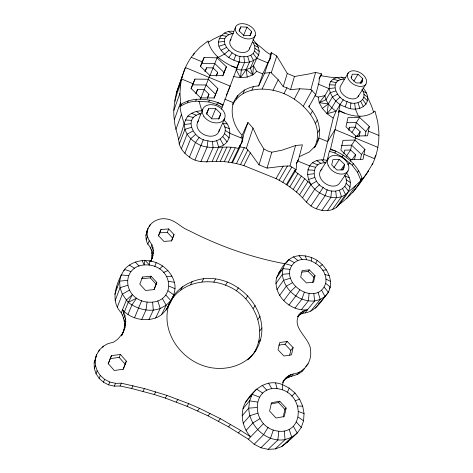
<?xml version="1.0" encoding="UTF-8"?>
<svg xmlns="http://www.w3.org/2000/svg" width="473" height="473" viewBox="0 0 473 473"><rect width="100%" height="100%" fill="white"/><g stroke="black" fill="none" stroke-linecap="round" stroke-linejoin="round"><path stroke-width="0.71" d="M345.769 77.631C320.02 73.611 327.96 101.541 345.213 106.857C360.012 114.295 375.828 102.304 362.909 87.795M341.595 77.117L344.314 79.245C327.759 79.476 336.516 99.023 347.087 101.559C355.637 106.727 369.36 99.827 361.928 89.456M221.388 109.222L236.902 68.254C224.391 63.459 211.218 54.75 208.049 40.932L200.032 47.176L194.196 53.366C186.977 62.152 182.359 72.883 180.68 84.117C175.761 95.392 172.45 107.353 174.295 119.734C174.803 128.1 178.558 135.786 179.249 144.082C180.982 149.527 184.848 153.902 189.478 157.131C198.625 164.096 209.817 161.104 220.252 161.358C228.258 161.796 236.204 163.238 243.867 165.615L276.025 178.605C283.321 182.276 290.174 186.817 296.429 192.068C303.323 197.418 307.675 205.749 316.313 208.753C323.94 211.827 334.346 211.65 339.378 204.194C347.359 194.586 355.282 184.523 346.461 172.805M326.051 162.878C309.803 161.518 311.725 182.111 323.16 187.515C332.667 195.763 352.379 189.366 344.646 175.01M282.363 389.77C253.144 380.795 248.65 421.697 273.288 430.105C302.442 438.861 306.764 398.219 282.363 389.77L282.594 384.673C266.725 378.022 253.617 389.539 245.593 402.204C239.362 413.331 242.342 427.557 250.589 436.827L240.692 430.436L220.406 418.682L199.482 408.317L188.786 403.664L166.922 395.404L144.454 388.575L121.39 383.201L115.56 383.343L109.831 382.024L104.622 379.352L100.3 375.503L97.172 370.761L95.451 365.469L95.256 360.012L96.569 354.762L99.283 350.085L103.203 346.283L108.039 343.605L113.467 342.21L116.21 340.394L118.658 338.284L122.56 333.317L124.973 327.635L125.771 321.569L124.931 315.479L122.531 309.709C130.347 318.802 144.419 321.983 155.676 317.927C166.023 314.285 169.612 303.359 174.413 294.59C181.626 285.556 192.257 280.152 203.65 278.727C245.132 273.985 282.487 326.441 248.792 358.93M297.535 316.697C299.847 313.274 303.146 310.247 307.438 309.85C290.487 311.618 272.933 295.383 276.451 278C280.182 269.846 285.024 260.913 293.443 256.898C299.285 254.888 305.576 255.42 311.311 257.513C326.128 262.651 337.876 283.741 325.01 296.494C319.411 304.257 313.102 312.688 302.72 313.262C300.911 313.96 299.107 314.894 297.86 316.419M325.661 283.309C329.61 264.703 297.564 248.331 290.014 269.362C285.278 288.37 318.654 305.233 325.661 283.309L330.314 287.146L329.391 288.276M122.879 333.01C125.516 326.506 124.724 318.908 121.277 312.848C109.369 300.29 116.766 282.02 124.494 269.415C134.013 258.512 151.023 257.992 162.541 265.992C168.175 269.982 172.533 275.611 174.407 282.298C176.801 291.238 171.918 299.409 167.874 307.001M96.569 354.762L94.133 362.951L94.322 368.384L96.025 373.646L99.129 378.359L103.416 382.178L108.589 384.839L114.277 386.134L120.065 385.992L131.595 388.469L154.204 394.517L165.284 398.083L186.995 406.272L208.085 415.862L228.542 426.835L248.349 439.192L254.184 444.289L260.936 447.76L268.108 449.35L275.185 448.954L281.648 446.618L287.052 442.533L297.21 433.102L301.248 427.48L303.571 420.799L304.05 413.532L302.69 406.171L299.604 399.188L295.01 393.033L289.216 388.097L282.594 384.673M309.247 105.497L308.881 106.863C319.169 117.334 323.822 134.923 314.545 147.511M314.119 147.895C326.364 125.38 303.725 101.855 283.989 93.636C267.393 86.63 242.164 86.068 232.905 104.48M233.165 76.496L240.455 77.643L247.208 77.093L252.783 74.917L253.469 65.664L256.786 58.25L258.684 55.081L259.228 51.374L258.406 47.389L256.283 43.392L253.008 39.643M240.302 145.075L238.522 148.516C226.124 144.862 213.11 149.988 201.025 145.518C193.859 142.438 187.391 136.939 184.913 129.342C184.352 121.543 180.615 114.413 180.047 106.591L180.745 104.663L179.941 93.317L180.68 84.117M368.65 170.818C362.708 180.39 353.568 186.912 345.621 194.539C337.763 199.984 327.239 197.613 319.665 192.83C302.229 183.045 303.045 155.948 327.233 160.317L329.338 151.289L330.432 149.557L339.478 110.57C349.937 116.529 365.085 119.409 375 111.066L377.667 121.543L378.755 130.4C379.482 141.652 377.62 153.057 372.842 163.297L372.819 163.416C363.808 178.457 354.011 193.989 339.378 204.194M286.993 184.99L296.104 169.742L296.701 163.197L298.575 159.2L302.401 144.833L295.56 145.518L282.085 150.16L271.804 152.223L267.736 151.011L263.91 149.007L258.79 140.641L252.996 128.065L247.947 122.483L240.999 137.773M295.182 170.209L295.069 171.474L304.742 178.693L311.027 184.411L316.674 181.224M350.363 108.477L350.942 102.783M331.543 190.915L330.869 197.365L321.924 210.361M309.111 293.526L308.325 300.881L301.254 309.791M254.249 352.432C269.107 327.15 251.405 294.555 225.55 285.201C204.46 276.545 176.234 284.421 167.897 307.001M278.798 431.358L277.846 439.991L268.108 449.35M236.358 70.028L240.455 77.643L241.319 70.028L244.541 62.572L243.944 56.695C231.48 58.232 213.122 36.859 233.461 33.441M152.968 255.414L150.875 261.303C152.578 257.82 153.607 253.96 153.258 250.063C153.418 244.701 148.64 241.478 147.529 236.512C144.637 225.296 156.906 216.699 167.164 219.1C175.773 220.329 181.177 227.826 189.141 230.658C201.185 236.837 213.548 242.371 226.189 247.213C245.321 254.444 265.063 260.132 285.195 263.792M151.585 258.737C152.507 253.629 151.679 247.953 147.848 244.174C144.98 239.125 145.631 233.1 148.12 228.057M323.242 160.016L333.187 118.144L327.097 113.745L328.327 103.924L332.424 96.941L337.497 94.145M231.628 66.049L237.079 67.781L236.275 69.679L239.196 61.91L239.941 56.186M270.42 54.501L269.722 59.728L267.878 62.915L256.786 58.25L253.156 53.496C255.976 50.286 255.107 45.579 252.819 42.339C259.695 44.409 263.958 51.273 270.42 54.501L271.283 52.639L276.794 56.003L287.288 73.469L294.466 76.484L309.1 73.965L315.586 72.375L321.569 73.877L319.334 78.412L319.05 82.225L315.775 94.553L308.881 106.863M270.012 59.107L270.591 57.866L271.283 52.639M201.208 113.703C181.898 116.896 193.77 140.15 207.931 140.8L207.056 147.292L200.842 161.695M147.097 302.081C120.822 298.883 120.887 261.888 149.539 265.087C175.341 268.487 175.448 304.908 147.097 302.081L145.944 310.099L141.663 319.582M239.734 146.328L241.608 142.929L242.294 138.412L247.947 122.483M241.608 142.929L242.489 141.114L243.175 136.585M212.229 161.317L218.674 146.997C231.445 144.513 233.219 127.651 223.883 120.101M207.931 140.8C218.254 144.389 230.469 133.28 222.996 123.341L227.034 123.956M350.617 161.269L350.942 159.691L340.856 150.118L343.002 140.339L354.981 140.055L364.937 149.415L363.045 159.265L350.546 159.697M369.336 126.468L367.545 135.798L355.802 136.047L345.97 126.823L348.004 117.564L359.628 117.452L369.336 126.468L365.913 131.565L365.073 135.863M360.497 159.371L361.455 154.458L364.937 149.415M169.375 303.146C160.412 328.841 177.742 356.199 202.048 365.268C221.074 372.411 245.109 367.556 256.372 349.648M256.786 58.25C245.907 67.355 228.737 60.674 221.151 50.262C213.642 41.305 222.984 29.432 233.544 31.407M354.549 159.555L355.536 154.647L350.588 149.976L344.622 150.148L343.871 153.642M359.232 136.319L360.166 131.671L355.341 127.166L349.553 127.255L348.79 128.437M359.918 116.033L359.628 117.452L356.293 122.602L355.341 127.166L351.888 132.47M347.702 164.657L349.464 162.966L342.133 156.788L334.801 152.945L329.338 151.289M355.802 136.047L354.981 140.055L351.593 145.158L350.588 149.976L346.307 156.397M182.466 75.603L176.453 92.743L174.608 101.311M344.616 164.45L343.493 169.766L337.013 170.032L331.703 164.941L332.903 159.643L339.342 159.419L344.616 164.45L340.968 169.866M362.791 78.648L361.875 82.97L356.104 82.905L351.279 78.483L352.255 74.178L357.996 74.273L362.791 78.648L360.107 83M348.838 130.56L349.553 127.255M178.682 139.287C182.602 131.896 183.199 123.092 187.757 116.169C191.494 112.456 196.679 110.919 201.841 110.759L199.18 101.73L198.542 101.257C192.038 100.749 185.392 102.996 180.047 106.591M286.141 408.093L284.308 416.506L276.001 418.037L269.586 411.072L271.537 402.683L279.78 401.24L286.141 408.093L284.894 409.382L283.209 417.074M315.018 275.611L313.593 282.144L306.403 282.919L300.686 277.101L302.2 270.591L309.342 269.876L315.018 275.611L313.824 277.172L312.683 282.387M293.1 347.602L291.469 354.88L283.906 356.009L278.018 349.789L279.744 342.535L287.259 341.476L293.1 347.602L290.771 350.351L289.683 355.176M343.398 99.614L340.282 104.255L338.408 112.326L339.478 110.57M231.681 162.671L239.403 146.695L246.338 148.22L250.329 152.85L259.009 164.841L267.056 168.098L283.144 166.177L289.961 165.958L295.56 145.518M315.775 94.553L310.915 89.438L315.586 72.375M267.056 168.098L271.804 152.223M232.876 103.918C236.796 93.287 247.497 86.358 258.654 85.944L264.655 73.138L269.876 72.641L271.242 72.807L278.189 79.748L283.221 86.624L286.975 87.807L290.517 89.675L294.466 76.484M259.009 164.841L263.91 149.007M283.221 86.624L287.288 73.469M282.618 384.236C283.735 379.003 288.152 374.758 293.461 373.96C304.021 372.422 311.601 362.229 310.666 351.711C311.305 337.988 290.416 328.546 299.368 314.391M246.338 148.22L252.996 128.065M271.242 72.807L276.794 56.003M264.655 73.138L268.747 61.052L270.591 57.866M258.654 85.944L262.763 73.883L268.747 61.052M273.288 430.105L270.473 438.335L260.936 447.76M304.305 292.255L301.898 299.196L294.945 308.154M176.453 92.743L185.381 67.533L230.18 86.116L227.684 91.957M327.251 189.661L325.14 195.698L316.313 208.753M345.213 106.857L347.087 101.559M173.875 110.339L179.941 93.317M193.498 55.323L194.237 53.266M174.295 119.734L180.426 102.807M180.574 106.082L181.277 104.161C193.977 96.273 210.195 98.792 223.144 104.811M154.801 266.465L156.173 262.692M114.756 294.342L119.639 281.133L121.177 274.896L128.461 275.712M175.891 129.419L181.407 114.513M191.133 88.835L194.959 79.097L208.297 79.263L217.87 88.575L214.216 97.935L200.706 97.905L191.021 88.374L194.959 79.097M123.997 270.751L124.494 269.415L130.926 271.585M200.534 66.663L204.117 57.505L217.03 57.83L226.378 66.799L222.919 75.65L209.852 75.455L200.392 66.285L204.117 57.505M187.539 102.676L188.254 100.755M115.105 300.804L120.024 287.708L119.639 281.133L127.338 280.406M154.062 289.464L156.817 282.452L151.058 276.208L142.568 277.012L141.87 278.703L150.331 277.893L156.072 284.125M156.817 282.452L154.133 289.6L145.578 290.475L139.777 284.137L142.568 277.012M220.832 113.674L218.916 118.776L211.821 118.847L206.683 113.768L208.676 108.689L215.723 108.66L220.832 113.674L218.538 118.995M251.648 31.508L250.099 35.641L243.832 35.398L239.143 30.999L240.757 26.884L246.995 27.15L251.648 31.508L249.927 35.558M315.331 308.266L318.707 304.104L319.186 302.832M123.015 369.395L126.356 361.165L120.432 354.454L111.445 355.672L108.128 363.932M171.38 241.047L174.034 234.573L168.701 228.95L160.98 229.488L158.36 235.986M126.356 361.165L123.329 369.2L114.265 370.501L108.299 363.684L111.445 355.672M174.034 234.573L171.681 240.816L163.906 241.413L158.538 235.708L160.98 229.488M196.059 93.459L197.56 89.515L204.2 89.563L208.96 94.216L207.363 98.213M205.081 71.742L206.595 67.775L213.021 67.899L217.669 72.387L216.161 76.165M94.133 362.951L95.256 360.012M98.603 351.877L99.283 350.085M179.249 144.082L184.913 129.342L191.323 127.367M195.727 101.068L196.461 99.159M117.322 307.125L122.33 294.153L129.407 290.15M94.322 368.384L95.451 365.469M145.844 235.578L147.168 232.166M149.498 226.52L150.296 224.462M102.736 347.484L103.203 346.283M200.877 98.077L209.852 75.455M181.342 148.883L187.083 134.196L192.966 131.003M209.935 75.798L217.58 56.482M213.985 98.248L217.87 88.575M222.718 75.893L226.378 66.799M146.198 239.912L147.529 236.512M141.652 300.71L134.521 317.821M96.025 373.646L97.172 370.761M233.816 60.195L235.909 54.898M203.42 139.464L194.947 159.986M147.848 244.174L149.19 240.792M184.837 153.335L190.666 138.725L195.662 134.385M121.277 312.848L126.409 300.006L132.475 294.525L128.224 302.395L124.31 312.05M197.377 122.732L202.787 109.216M230.085 40.796L235.566 27.079M207.393 98.124L208.96 94.216M216.356 75.662L217.669 72.387M198.542 101.257L208.753 101.949L209.521 100.045M122.655 315.662L123.92 312.529M150.68 248.065L152.046 244.707M239.096 30.976L240.757 26.884M200.097 99.401L200.706 97.905M199.18 101.73L199.352 101.317M206.482 114.058L208.676 108.689M206.583 113.916L207.682 111.22M189.478 157.131L195.432 142.592L199.234 137.276M99.129 378.359L100.3 375.503M151.461 250.714L152.832 247.367M123.654 318.589L124.931 315.479M151.874 253.404L153.258 250.063M124.269 321.605L125.552 318.5M195.905 93.494L197.56 89.515M205.028 71.541L206.595 67.775M151.922 256.088L153.299 252.759M243.329 35.978L246.995 27.15M127.988 314.444L131.985 304.837L136.656 298.132L128.224 302.395L126.409 300.006L122.33 294.153L120.024 287.708L127.657 285.331M124.482 324.655L125.771 321.569M208.753 101.949L216.823 104.421L217.61 102.529L222.949 105.331M333.187 118.144L336.09 111.185L340.282 104.255M211.52 118.693L215.723 108.66M124.287 327.7L125.576 324.626M121.537 335.747L122.56 333.317M123.684 330.692L124.973 327.635M122.933 332.98L123.961 330.544M250.016 35.599L250.879 33.565M236.311 68.709L239.196 61.91M103.416 382.178L104.622 379.352M159.578 232.887L167.259 232.338L168.701 228.95M226.301 95.209L227.135 93.258M218.727 118.889L219.874 116.216M150.331 277.893L151.058 276.208M249.407 48.938L255.243 35.416M287.377 392.359L289.216 388.097M110.215 358.611L119.149 357.393L120.432 354.454M152.259 257.992L150.467 261.599M218.91 131.506L224.746 118.215M206.742 162.15L213.081 147.795L212.442 141.191M108.589 384.839L109.831 382.024M236.169 98.969L237.771 95.369M243.033 93.441L244.653 89.846M216.226 161.246L222.748 146.955M114.277 386.134L115.56 383.343M251.89 90.053L253.54 86.476M220.252 161.358L226.857 147.103M270.219 56.009L271.082 54.147M148.889 319.612L153.305 310.164L152.613 302.146M224.297 161.654L230.99 147.434M296.293 163.605L298.575 159.2M120.065 385.992L121.39 383.201M262.113 88.965L269.876 72.641M228.353 162.133L235.128 147.948M155.676 317.927L160.223 308.485L166.2 305.209L170.842 300.586L173.851 294.957L168.098 290.824M232.409 162.783L240.148 146.825M161.553 314.669L166.2 305.209L162.298 298.487M236.453 163.617L244.287 147.7M273.039 90.201L278.189 79.748M318.979 78.914L321.569 73.877M166.129 310.087L170.842 300.586L165.81 295.04M172.852 297.724L174.413 294.59M240.479 164.622L247.84 149.894M121.561 335.8L122.678 333.595M180.757 289.86L182.353 286.709M243.867 165.615L250.329 152.85M131.595 388.469L132.996 385.708M283.989 93.636L286.975 87.807M315.769 263.254L317.158 260.558M190.678 284.492L192.328 281.329M179.356 84.708L180.006 83.467M294.301 99.058L299.758 88.782L310.915 89.438M201.941 281.884L203.65 278.727M142.97 391.313L144.454 388.575M303.335 106.129L312.044 90.319M319.937 76.975L320.925 75.183M239.403 146.695L242.489 141.114M213.808 282.139L215.587 279.005M358.085 185.463L359.48 183.01M310.542 114.431L312.487 111.007M276.025 178.605L283.144 166.177M334.866 87.901L328.948 88.599L324.921 95.617L319.234 102.682L322.296 108.418L327.097 113.745L336.09 111.185C330.71 107.531 325.921 102.263 324.921 95.617L318.169 97.077L314.852 95.688M154.204 394.517L155.765 391.81M95.44 357.73L96.794 355.4M279.176 180.248L287.442 165.988M315.45 123.459L317.43 120.059M282.819 182.336L291.817 167.022L289.961 165.958M348.252 72.931L340.808 85.56A10.276 6.687 30.7 0 0 346.307 97.077A10.276 6.687 30.7 0 0 358.623 95.605M225.55 285.201L227.401 282.097M286.372 184.565L295.465 169.304L291.817 167.022M317.69 132.653L319.707 129.283M351.013 77.584L351.77 76.324M116.275 288.199L117.002 286.993M146.796 231.48L147.878 229.689M317.064 141.433L319.098 138.069L327.618 141.587L335.055 129.614L377.921 147.393M289.831 186.936L297.972 173.461M353.839 81.149L357.996 74.273M165.284 398.083L166.922 395.404M293.183 189.436L301.413 176.015M360.793 83.301L362.33 80.8M296.429 192.068L304.742 178.693M268.085 427.432L263.526 434.758L254.184 444.289M236.459 290.86L238.374 287.791M358.096 96.652L365.871 84.206A10.471 6.687 30.6 0 0 355.909 71.056A10.471 6.687 30.6 0 0 349.305 80.587A10.471 6.687 30.6 0 0 365.871 84.206M299.551 194.817L307.947 181.496M302.554 197.684L311.027 184.411M320.599 170.617L328.439 158.366M299.734 289.884L295.796 296.027L288.956 305.044M334.801 152.945L335.913 151.218C347.614 156.734 358.38 166.206 362.206 178.895M176.216 401.997L177.931 399.36M306.268 202.178L314.847 188.981L319.547 184.636M245.871 298.77L247.852 295.743M323.16 187.515L310.962 205.956M333.749 167.897L339.342 159.419M342.133 156.788L343.262 155.079M357.056 136.366L360.166 131.671M342.014 170.114L344.054 167.099M351.983 159.874L355.536 154.647M253.209 308.461L255.249 305.487M347.951 171.031L339.703 183.045A11.393 8.183 32.9 0 1 324.431 182.874A11.393 8.183 32.9 0 1 322.101 169.074M361.011 180.556L357.511 172.326L352.279 165.337L353.437 163.646M186.995 406.272L188.786 403.664M286.638 262.568L288.678 259.618L294.283 262.568M276.451 278L282.931 268.623L285.083 263.609L291.605 265.584M275.889 283.652L282.387 274.328L282.931 268.623L290.014 269.362M327.405 210.68L336.451 197.72L335.724 191.198M357.511 172.326L358.688 170.652M332.353 209.687L341.488 196.75L339.502 190.489M276.965 289.594L283.522 280.347L290.511 278.159M336.439 207.464L345.621 194.539L342.618 188.845M240.455 77.643L246.208 69.578L249.472 62.146L247.645 56.388L243.944 56.695M257.992 319.37L260.073 316.443M374.646 157.343L375.911 155.576M346.62 198.595L355.903 185.653M360.881 179.805L362.076 178.138M372.02 164.527L372.842 163.297M352.87 192.322L363.4 177.706M279.638 295.412L286.271 286.242L292.586 282.57M287.052 442.533L288.648 440.328M228.778 57.546L232.142 52.911M197.613 410.889L199.482 408.317M259.854 330.822L261.971 327.949M283.729 300.692L290.457 291.599L295.737 286.573M301.756 272.099L308.165 271.449L309.342 269.876M258.613 342.097L260.741 339.271M247.811 359.988L249.064 358.333M208.085 415.862L210.024 413.325M284.119 379.979C289.919 374.994 299.48 376.384 303.696 369.129M327.097 113.745L331.774 107.826L335.913 100.873L340.122 97.083M298.64 315.562L300.94 312.683M300.544 314.214L302.85 311.329M302.72 313.262L305.038 310.377M305.109 312.736L314.61 300.97L320.298 299.462L325.01 296.494L321.634 290.298M218.39 421.177L220.406 418.682M310.696 311.222L320.298 299.462L318.093 292.503M278.863 345.13L284.977 344.255L287.259 341.476M318.707 304.104L328.416 292.284L324.212 287.158M245.593 402.204L256.496 389.001L262.675 393.093M242.956 408.631L249.573 400.85L252.227 394.328L259.482 397.119M228.542 426.835L230.629 424.387M242.117 415.814L248.751 408.14L249.573 400.85L257.525 402.038M243.157 423.258L249.856 415.708L257.809 413.189M282.889 381.427L286.467 377.353M278.603 273.033L281.269 270.059M286.177 378.4L288.53 375.769M282.529 382.692L283.463 381.646M238.528 432.842L240.692 430.436M288.518 377.265L290.883 374.628M291.078 376.591L293.23 374.019M246.043 430.436L252.836 423.01L260.067 418.652M297.074 374.711L299.486 372.08M305.724 366.474L308.165 363.814M302.07 371.252L304.5 368.603M271.023 403.871L278.562 402.547L279.78 401.24M248.349 439.192L263.573 423.518M159.62 268.96L162.541 265.992M315.562 145.832L309.259 152.004L300.556 156.096L299.249 156.303M180.745 104.663L181.277 104.161M291.758 396.102L295.01 393.033M275.185 448.954L285.095 439.612L291.699 437.253L297.21 433.102L293.331 426.268M281.648 446.618L291.699 437.253L289.186 429.354M236.021 69.389L241.319 70.028L246.208 69.578L252.783 74.917L256.697 71.346L262.763 73.883M228.902 50.375L224.456 54.159L218.224 57.393M247.645 56.388L250.785 55.294L253.156 53.496M322.296 108.418L328.327 103.924L319.234 102.682L318.169 97.077M249.815 396.942L250.915 396.191M319.665 266.435L322.314 264.768M207.925 42.511L213.246 39.164L221.216 35.345L226.401 36.273M221.151 50.262L226.419 47.466M163.688 272.418L167.921 270.562M319.234 102.682L325.992 99.756L330.048 92.755L335.706 91.011M295.223 400.761L299.604 399.188M308.473 179.468L314.746 177.523M219.094 46.153L224.864 44.391M218.414 42.115L224.332 41.364M184.31 124.494L190.85 123.737M322.781 270.296L326.441 269.876M307.344 174.496L313.877 173.798M290.517 89.675L299.758 88.782M166.738 276.622L171.965 276.114M289.636 273.648L282.387 274.328C283.723 289.908 299.155 302.33 314.61 300.97L313.818 293.609M256.945 407.519L248.751 408.14C249.153 426.344 266.642 442.846 285.095 439.612L284.226 431.098M341.518 145.43L351.593 145.158L361.455 154.458M355.595 136.395L358.504 136.33M347.194 122.72L356.293 122.602L365.913 131.565M192.818 84.862L206.062 84.986L215.546 94.239M201.965 63.293L214.783 63.571L224.048 72.487M297.547 406.041L302.69 406.171M219.141 38.431L224.864 38.597M329.19 84.773L335.026 85.022M185.286 120L191.559 120.361M307.716 169.842L314.131 170.304M349.376 163.398L350.097 163.492L352.279 165.337M168.565 281.299L174.407 282.298M330.728 81.527L336.167 82.58M320.582 75.668L330.438 77.223L337.16 77.578L340.98 79.6M324.904 274.588L329.267 275.552M187.757 116.169L193.392 117.475M315.473 167.276L309.525 165.828L297.547 160.938M330.432 149.557L335.913 151.218L330.556 149.019M224.474 33.063L228.837 34.553M333.453 79.08L338.201 80.735M298.552 411.599L304.05 413.532M345.26 176.139L349.074 177.594M224.687 126.888L229.287 128.662M242.294 138.412L230.073 133.427L225.26 130.477M181.738 79.062L193.002 83.709M363.997 154.31L374.663 158.715M224.64 99.105L233.402 102.718C229.949 114.088 234.111 126.516 241.91 135.101M339.36 111.066L344.468 113.201M191.329 57.316L202.267 61.868M368.449 131.11L378.826 135.432M318.057 84.023L328.948 88.599M312.641 162.712L317.797 164.923M169.032 286.135L175.057 288.719M191.53 113.236L196.218 115.264M254.409 45.349L258.406 47.389M325.891 279.023L330.597 281.441M362.957 91.188L366.309 92.95M216.823 104.421L222.144 107.211M228.678 31.721L231.995 33.536M129.33 265.046L134.545 268.28M346.212 179.817L350.351 182.477M128.224 302.395C137.259 309.194 149.308 312.541 160.223 308.485L157.799 300.917M316.833 160.684L320.942 163.392M295.465 169.304L296.104 169.742M298.167 417.068L303.571 420.799M196.336 111.397L199.825 113.869M255.018 48.347L259.228 51.374M363.867 94.269L367.533 97.048L371.429 105.704L373.635 112.136M293.443 256.898L297.86 260.505M349.464 162.966L350.097 163.492M224.681 133.859L229.322 137.933M346.076 183.317L350.191 187.137M254.592 51.125L258.684 55.081M321.806 159.874L324.685 162.771M308.165 271.449L313.824 277.172M363.802 97.154L367.462 100.891M262.077 385.211L266.861 390.213M284.977 344.255L290.771 350.351M167.259 232.338L172.556 237.937M135.349 262.072L139.068 266.021M278.562 402.547L284.894 409.382M296.394 422.076L301.248 427.48M119.149 357.393L125.026 364.062M222.966 136.803L227.07 141.87M299.06 255.609L302.093 259.523M344.852 186.397L348.589 191.258M362.756 99.643L366.09 104.22M268.575 383.171L271.762 388.652M256.697 71.346L253.469 65.664L250.353 68.082L246.208 69.578L247.208 77.093M220.229 139.109L223.439 144.969M250.785 55.294L253.646 60.668L250.353 68.082L252.783 74.917M360.793 101.565L363.489 106.797M142.125 260.653L144.176 264.933L144.969 260.18L149.539 265.087L149.22 260.871M358.339 116.086L355.347 109.021L354.679 103.197M305.15 255.828L306.687 259.677M216.64 140.611L218.674 146.997M358.037 102.777L359.829 108.441M275.564 382.994L277.042 388.504M311.311 257.513L311.346 260.948M219.301 129.306A11.624 8.467 23.5 0 1 205.075 135.095A11.624 8.467 23.5 0 1 198.559 120.852M249.679 47.761A10.489 6.882 24.2 0 1 236.837 51.167A10.489 6.882 24.2 0 1 231.072 39.283M328.108 165.231A11.63 8.212 32.8 0 0 346.473 172.615A11.63 8.212 32.8 0 0 339.868 156.445A11.63 8.212 32.8 0 0 328.108 165.231M203.869 116.311A11.872 8.502 23.6 0 0 223.611 120.13A11.872 8.502 23.6 0 0 213.725 104.935A11.872 8.502 23.6 0 0 203.869 116.311M236.731 32.968A10.69 6.882 24.4 0 0 254.291 36.947A10.69 6.882 24.4 0 0 245.132 23.993A10.69 6.882 24.4 0 0 236.731 32.968"/></g></svg>
